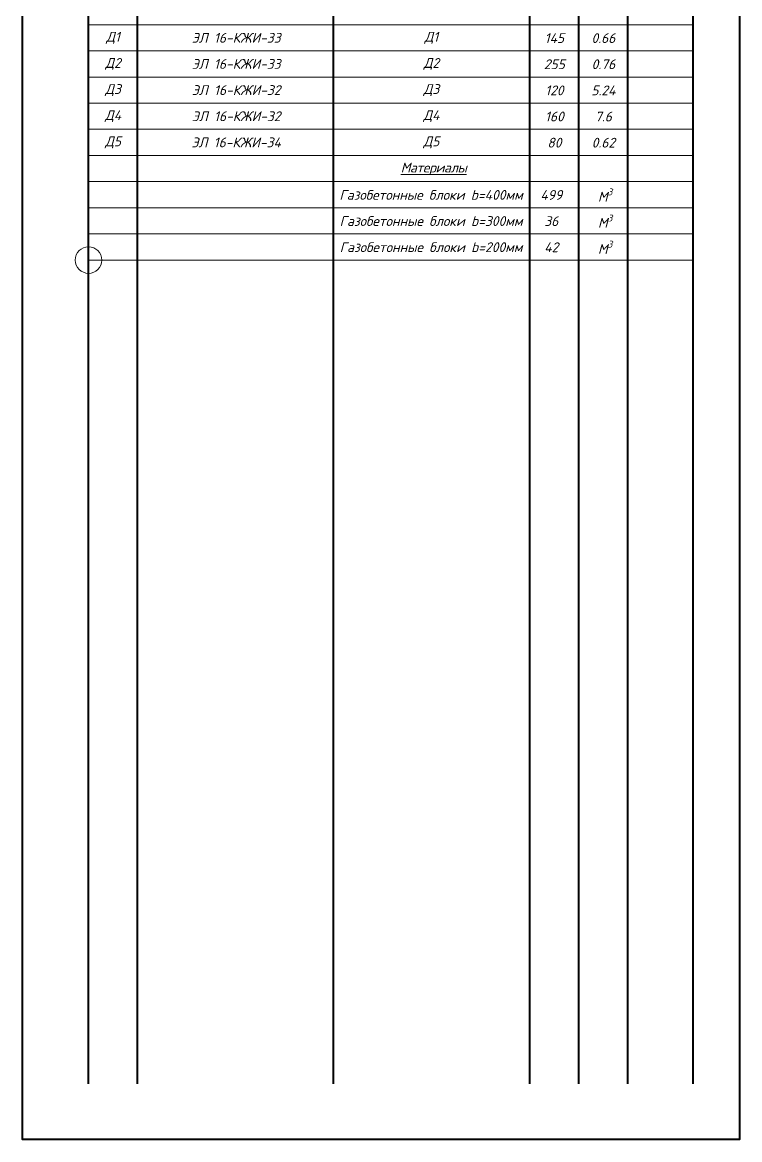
# Model space of a CAD drawing. Header units: millimetres. Extents: x -1807136 to 209800, y 0 to 410608.
# Drawn here: x -4855 to 17096, y 47735 to 81925 of the extents above; entities that cross this region are included whole.
import ezdxf
from ezdxf.enums import TextEntityAlignment as Align

# ---------------------------------------------------------------- set-up
doc = ezdxf.new("R2010")
doc.units = ezdxf.units.MM
doc.layers.get('0').update_dxf_attribs({"lineweight": 5})
doc.layers.add('#Техт', color=7, linetype='Continuous', lineweight=18)
doc.layers.add('k_ Рамка', color=252, linetype='Continuous', lineweight=40)
doc.layers.add('Подсчет арматуры', color=6, linetype='Continuous', lineweight=30, plot=False)
doc.styles.add('STEP PR', font='isocpeui.ttf')

msp = doc.modelspace()

# ---------------------------------------------------------------- linework, layer by layer
at = {"color": 8, "lineweight": 20}
for p, q in [((15671.14438, 81850.94613), (-2828.85562, 81850.94613)), ((15671.14438, 81050.94613), (-2828.85562, 81050.94613)), ((15671.14438, 80250.94613), (-2828.85562, 80250.94613)), ((15671.14438, 79450.94613), (-2828.85562, 79450.94613)), ((15671.14438, 78650.94613), (-2828.85562, 78650.94613)), ((15671.14438, 77850.94613), (-2828.85562, 77850.94613)), ((15671.14438, 77050.94613), (-2828.85562, 77050.94613)), ((15671.14438, 76250.94613), (-2828.85562, 76250.94613)), ((15671.14438, 75450.94613), (-2828.85562, 75450.94613)), ((15671.14438, 74650.94613), (-2828.85562, 74650.94613))]:
    msp.add_line(p, q, dxfattribs=at)
at = {"color": 3, "lineweight": 40}
msp.add_lwpolyline([(-4854.97118, 117113.87383), (17095.72241, 117113.87383), (17095.72241, 47735.16282), (-4854.97118, 47735.16282)], close=True, dxfattribs=at)
at = {"layer": 'k_ Рамка'}
for p, q in [((-2828.85562, 49443.51669), (-2828.85562, 113850.94613)), ((-1328.85562, 49443.51669), (-1328.85562, 113850.94613)), ((4671.14438, 49443.51669), (4671.14438, 113850.94613)), ((10671.14438, 49443.51669), (10671.14438, 113850.94613)), ((12171.14438, 49443.51669), (12171.14438, 113850.94613)), ((13671.14438, 49443.51669), (13671.14438, 113850.94613)), ((15671.14438, 49443.51669), (15671.14438, 113850.94613))]:
    msp.add_line(p, q, dxfattribs=at)
at = {"layer": 'Подсчет арматуры', "color": 72, "lineweight": 0}
msp.add_circle((-2828.85562, 74650.94613), 406.87507, dxfattribs=at)

# ---------------------------------------------------------------- texts
at = {"layer": '#Техт', "char_height": 300, "width": 6000, "attachment_point": 5, "style": 'STEP PR'}
for s, insert in [('ЭЛ 16-КЖИ-33', (1688.69831, 81451.20749)), ('ЭЛ 16-КЖИ-33', (1688.69831, 80651.20749)), ('ЭЛ 16-КЖИ-32', (1688.69831, 79851.20749)), ('ЭЛ 16-КЖИ-32', (1688.69831, 79051.20749)), ('ЭЛ 16-КЖИ-34', (1688.69831, 78251.20749))]:
    msp.add_mtext(s, dxfattribs=dict(at, insert=insert))
at = {"style": 'STEP PR'}
for s, p in [('145', (11426.25102, 81292.80552)), ('0.66', (12926.25102, 81292.80552)), ('255', (11426.25102, 80492.80552)), ('0.76', (12926.25102, 80492.80552)), ('120', (11426.25102, 79692.80552)), ('5.24', (12926.25102, 79692.80552)), ('160', (11426.25102, 78892.80552)), ('7.6', (12926.25102, 78892.80552)), ('80', (11426.25102, 78092.80552)), ('0.62', (12926.25102, 78092.80552)), ('499', (11331.8777, 76491.57234)), ('36', (11331.8777, 75691.57234)), ('42', (11331.8777, 74891.57234))]:
    msp.add_text(s, height=300, dxfattribs=at).set_placement(p, align=Align.CENTER)
at = {"char_height": 300, "attachment_point": 5, "style": 'STEP PR'}
for s, insert, width in [('\\A1;Д1', (-2078.85562, 81451.73019), 1535.1078645), ('\\A1;Д1', (7662.36741, 81451.46884), 6017.5539323), ('\\A1;Д2', (-2078.85562, 80651.73019), 1535.1078645), ('\\A1;Д2', (7662.36741, 80651.46884), 6017.5539323), ('\\A1;Д3', (-2078.85562, 79851.73019), 1535.1078645), ('\\A1;Д3', (7662.36741, 79851.46884), 6017.5539323), ('\\A1;Д4', (-2078.85562, 79051.73019), 1535.1078645), ('\\A1;Д4', (7662.36741, 79051.46884), 6017.5539323), ('\\A1;Д5', (-2078.85562, 78251.73019), 1535.1078645), ('\\A1;Д5', (7662.36741, 78251.46884), 6017.5539323), ('{\\T0.95;\\LМатериалы}', (7730.08699, 77439.5482), 6000), ('Газобетонные блоки b=400мм', (7653.42902, 76644.4999), 5964.5692869), ('\\A1;М{\\H0.7x;\\S3^ ;}', (12980.08699, 76639.5482), 1500), ('Газобетонные блоки b=300мм', (7653.42902, 75844.4999), 5964.5692869), ('\\A1;М{\\H0.7x;\\S3^ ;}', (12980.08699, 75839.5482), 1500), ('\\A1;М{\\H0.7x;\\S3^ ;}', (12980.08699, 75039.5482), 1500), ('Газобетонные блоки b=200мм', (7653.42902, 75044.4999), 5964.5692869)]:
    msp.add_mtext(s, dxfattribs=dict(at, insert=insert, width=width))

doc.saveas('drawing.dxf')
